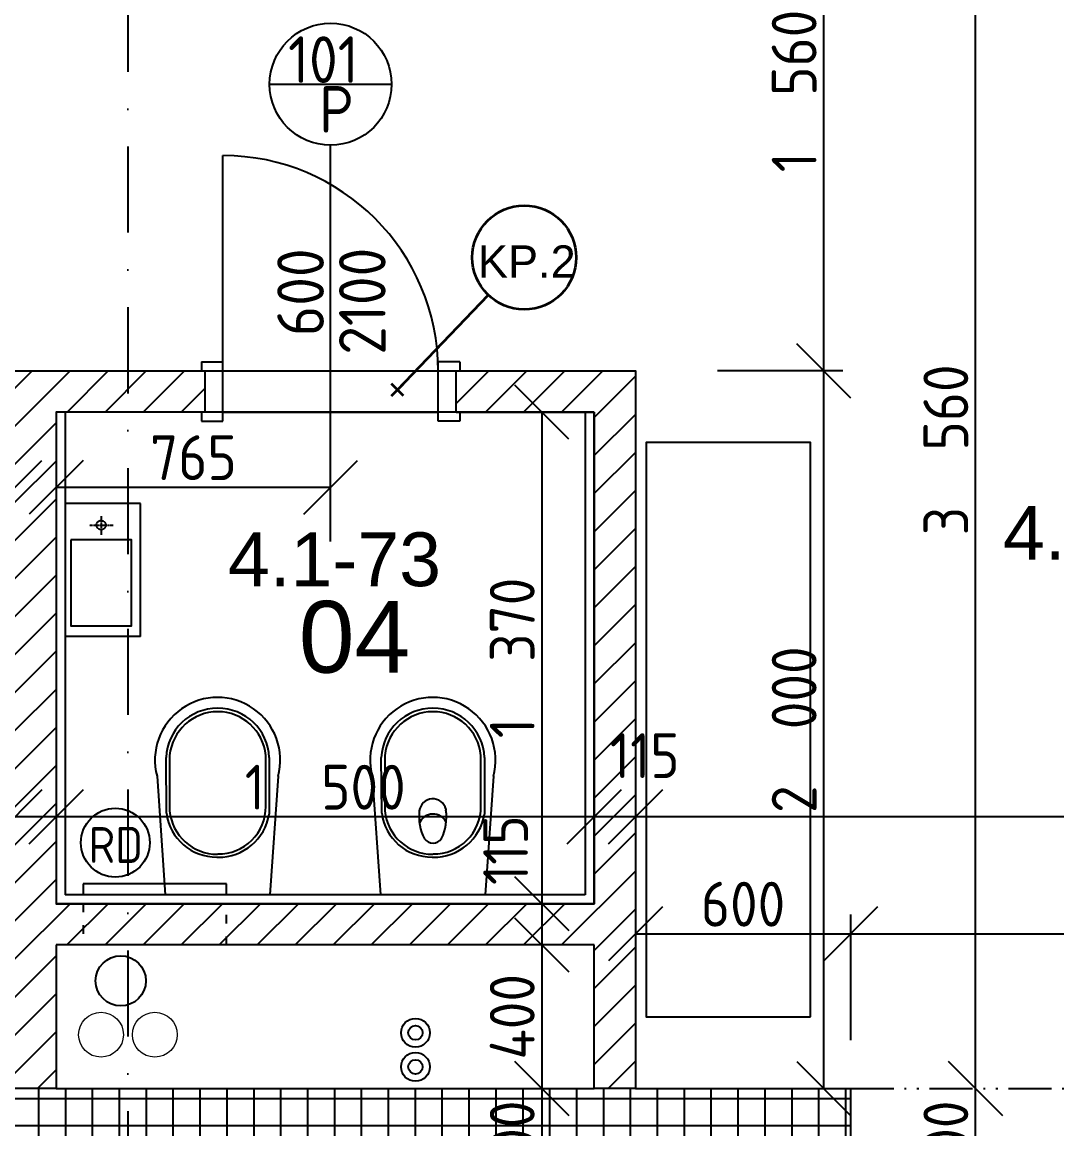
# Model space of a CAD drawing. Extents: x 4511820 to 5180432, y -1526536 to -944957.
# Drawn here: x 5031811 to 5034696, y -1075541 to -1072456 of the extents above; entities that cross this region are included whole.
import ezdxf

# ---------------------------------------------------------------- set-up
doc = ezdxf.new("R2010")
doc.units = 0
doc.header["$MEASUREMENT"] = 0
for name, pattern in [('ACAD_ISO03W100', [30, 12, -18]), ('ACAD_ISO12W100', [22, 12, -3, 0.5, -3, 0.5, -3]), ('BODKOCIARKOVANA_3', [5.6, 3, -1.3, 0, -1.3]), ('DASHED', [0.75, 0.5, -0.25])]:
    doc.linetypes.add(name, pattern=pattern)
doc.layers.get('0').update_dxf_attribs({"linetype": 'CONTINUOUS'})
doc.layers.get('Defpoints').update_dxf_attribs({"color": 61, "linetype": 'CONTINUOUS'})
for name, color, linetype in [('DVERE', 45, 'CONTINUOUS'), ('KÓTY', 4, 'CONTINUOUS'), ('MÚRY', 1, 'CONTINUOUS'), ('osi', 253, 'CONTINUOUS'), ('Plochy', 41, 'CONTINUOUS'), ('POPIS', 7, 'CONTINUOUS'), ('TENKÁ', 7, 'CONTINUOUS'), ('tzb', 153, 'CONTINUOUS'), ('Z-Kúrenie', 101, 'CONTINUOUS'), ('ZARIADENIE', 47, 'CONTINUOUS'), ('ZARIADOVACIE', 144, 'CONTINUOUS'), ('zz-vetr', 52, 'CONTINUOUS'), ('ŠRAFY', 82, 'CONTINUOUS')]:
    doc.layers.add(name, color=color, linetype=linetype)
doc.layers.add('preklady', color=74, linetype='CONTINUOUS', lineweight=35)
doc.layers.add('zz-kanal-splaskova', color=37, linetype='CONTINUOUS', lineweight=18)
doc.styles.add('ARIAL', font='arial.ttf')
doc.styles.add('STYLE1', font='isocp.shx')
doc.dimstyles.new('STANDARD-50', dxfattribs={"dimtxt": 125, "dimasz": 150, "dimexe": 10, "dimexo": 200, "dimgap": 20, "dimtad": 1, "dimdsep": 46, "dimlunit": 6, "dimtxsty": 'STYLE1', "dimblk1": 'OBLIQUE', "dimblk2": 'OBLIQUE', "dimsah": 1, "dimcen": 2.5, "dimse1": 1, "dimse2": 1, "dimadec": 0, "dimazin": 0, "dimtfac": 1, "dimtmove": 1, "dimatfit": 3, "dimldrblk": 'OBLIQUE', "dimfxl": 1, "dimtolj": 1, "dimtzin": 0, "dimarcsym": 0})

# ---------------------------------------------------------------- blocks, each defined once
blk = doc.blocks.new('_OBLIQUE')
at = {"color": 0, "linetype": 'ByBlock'}
blk.add_line((-0.5, -0.5), (0.5, 0.5), dxfattribs=at)
blk = doc.blocks.new('*D20443')
at = {"layer": 'Defpoints', "color": 0}
for p in [(5033521, -1074671), (5033521, -1074671), (5035791, -1074671)]:
    blk.add_point(p, dxfattribs=at)
at = {"layer": 'KÓTY', "color": 0, "lineweight": -2}
blk.add_line((5035791, -1074671), (5033521, -1074671), dxfattribs=at)
at = {"layer": 'KÓTY', "color": 0, "linetype": 'ByBlock', "lineweight": -2, "xscale": 150, "yscale": 150, "zscale": 150, "rotation": 180}
blk.add_blockref('_OBLIQUE', (5033521, -1074671), dxfattribs=at)
at = {"layer": 'KÓTY', "color": 0, "linetype": 'ByBlock', "lineweight": -2, "xscale": 150, "yscale": 150, "zscale": 150}
blk.add_blockref('_OBLIQUE', (5035791, -1074671), dxfattribs=at)
at = {"layer": 'KÓTY', "color": 0, "insert": (5034964, -1074586), "char_height": 125, "attachment_point": 5, "style": 'STYLE1'}
blk.add_mtext('\\A1;2ﾠ270', dxfattribs=at)
blk = doc.blocks.new('*D20444')
at = {"layer": 'Defpoints', "color": 0}
for p in [(5033406, -1074671), (5033406, -1074671), (5033521, -1074671)]:
    blk.add_point(p, dxfattribs=at)
at = {"layer": 'KÓTY', "color": 0, "lineweight": -2}
blk.add_line((5033521, -1074671), (5033406, -1074671), dxfattribs=at)
at = {"layer": 'KÓTY', "color": 0, "linetype": 'ByBlock', "lineweight": -2, "xscale": 150, "yscale": 150, "zscale": 150, "rotation": 180}
blk.add_blockref('_OBLIQUE', (5033406, -1074671), dxfattribs=at)
at = {"layer": 'KÓTY', "color": 0, "linetype": 'ByBlock', "lineweight": -2, "xscale": 150, "yscale": 150, "zscale": 150}
blk.add_blockref('_OBLIQUE', (5033521, -1074671), dxfattribs=at)
at = {"layer": 'KÓTY', "color": 0, "insert": (5033547, -1074500.5), "char_height": 125, "attachment_point": 5, "style": 'STYLE1'}
blk.add_mtext('\\A1;115', dxfattribs=at)
blk = doc.blocks.new('*D20445')
at = {"layer": 'Defpoints', "color": 0}
for p in [(5031906, -1074671), (5031906, -1074671), (5033406, -1074671)]:
    blk.add_point(p, dxfattribs=at)
at = {"layer": 'KÓTY', "color": 0, "lineweight": -2}
blk.add_line((5033406, -1074671), (5031906, -1074671), dxfattribs=at)
at = {"layer": 'KÓTY', "color": 0, "linetype": 'ByBlock', "lineweight": -2, "xscale": 150, "yscale": 150, "zscale": 150, "rotation": 180}
blk.add_blockref('_OBLIQUE', (5031906, -1074671), dxfattribs=at)
at = {"layer": 'KÓTY', "color": 0, "linetype": 'ByBlock', "lineweight": -2, "xscale": 150, "yscale": 150, "zscale": 150}
blk.add_blockref('_OBLIQUE', (5033406, -1074671), dxfattribs=at)
at = {"layer": 'KÓTY', "color": 0, "insert": (5032656, -1074588.5), "char_height": 125, "attachment_point": 5, "style": 'STYLE1'}
blk.add_mtext('\\A1;1ﾠ500', dxfattribs=at)
blk = doc.blocks.new('*D20446')
at = {"layer": 'Defpoints', "color": 0}
for p in [(5031791, -1074671), (5031791, -1074671), (5031906, -1074671)]:
    blk.add_point(p, dxfattribs=at)
at = {"layer": 'KÓTY', "color": 0, "lineweight": -2}
blk.add_line((5031906, -1074671), (5031791, -1074671), dxfattribs=at)
at = {"layer": 'KÓTY', "color": 0, "linetype": 'ByBlock', "lineweight": -2, "xscale": 150, "yscale": 150, "zscale": 150, "rotation": 180}
blk.add_blockref('_OBLIQUE', (5031791, -1074671), dxfattribs=at)
at = {"layer": 'KÓTY', "color": 0, "linetype": 'ByBlock', "lineweight": -2, "xscale": 150, "yscale": 150, "zscale": 150}
blk.add_blockref('_OBLIQUE', (5031906, -1074671), dxfattribs=at)
at = {"layer": 'KÓTY', "color": 0, "insert": (5031632, -1074555.5), "char_height": 125, "attachment_point": 5, "style": 'STYLE1'}
blk.add_mtext('\\A1;115', dxfattribs=at)
blk = doc.blocks.new('*D20447')
at = {"layer": 'Defpoints', "color": 0}
for p in [(5029336, -1074671), (5029336, -1074671), (5031791, -1074671)]:
    blk.add_point(p, dxfattribs=at)
at = {"layer": 'KÓTY', "color": 0, "lineweight": -2}
blk.add_line((5031791, -1074671), (5029336, -1074671), dxfattribs=at)
at = {"layer": 'KÓTY', "color": 0, "linetype": 'ByBlock', "lineweight": -2, "xscale": 150, "yscale": 150, "zscale": 150, "rotation": 180}
blk.add_blockref('_OBLIQUE', (5029336, -1074671), dxfattribs=at)
at = {"layer": 'KÓTY', "color": 0, "linetype": 'ByBlock', "lineweight": -2, "xscale": 150, "yscale": 150, "zscale": 150}
blk.add_blockref('_OBLIQUE', (5031791, -1074671), dxfattribs=at)
at = {"layer": 'KÓTY', "color": 0, "insert": (5030563.5, -1074588.5), "char_height": 125, "attachment_point": 5, "style": 'STYLE1'}
blk.add_mtext('\\A1;2ﾠ455', dxfattribs=at)
blk = doc.blocks.new('*D20485')
at = {"layer": 'Defpoints', "color": 0}
for p in [(5031906, -1073543.2), (5032671, -1073543.2), (5032671, -1073752.5)]:
    blk.add_point(p, dxfattribs=at)
at = {"layer": 'KÓTY', "color": 0, "lineweight": -2}
blk.add_line((5031906, -1073752.5), (5032671, -1073752.5), dxfattribs=at)
at = {"layer": 'KÓTY', "color": 0, "linetype": 'ByBlock', "lineweight": -2, "xscale": 150, "yscale": 150, "zscale": 150, "rotation": 180}
blk.add_blockref('_OBLIQUE', (5031906, -1073752.5), dxfattribs=at)
at = {"layer": 'KÓTY', "color": 0, "linetype": 'ByBlock', "lineweight": -2, "xscale": 150, "yscale": 150, "zscale": 150}
blk.add_blockref('_OBLIQUE', (5032671, -1073752.5), dxfattribs=at)
at = {"layer": 'KÓTY', "color": 0, "insert": (5032288.5, -1073670), "char_height": 125, "attachment_point": 5, "style": 'STYLE1'}
blk.add_mtext('\\A1;765', dxfattribs=at)
blk = doc.blocks.new('*D20486')
at = {"layer": 'Defpoints', "color": 0}
for p in [(5030721, -1073543.2), (5031791, -1073543.2), (5031791, -1073752.5)]:
    blk.add_point(p, dxfattribs=at)
at = {"layer": 'KÓTY', "color": 0, "lineweight": -2}
blk.add_line((5030721, -1073752.5), (5031791, -1073752.5), dxfattribs=at)
at = {"layer": 'KÓTY', "color": 0, "linetype": 'ByBlock', "lineweight": -2, "xscale": 150, "yscale": 150, "zscale": 150, "rotation": 180}
blk.add_blockref('_OBLIQUE', (5030721, -1073752.5), dxfattribs=at)
at = {"layer": 'KÓTY', "color": 0, "linetype": 'ByBlock', "lineweight": -2, "xscale": 150, "yscale": 150, "zscale": 150}
blk.add_blockref('_OBLIQUE', (5031791, -1073752.5), dxfattribs=at)
at = {"layer": 'KÓTY', "color": 0, "insert": (5031256, -1073670), "char_height": 125, "attachment_point": 5, "style": 'STYLE1'}
blk.add_mtext('\\A1;1ﾠ070', dxfattribs=at)
blk = doc.blocks.new('*D20487')
at = {"layer": 'Defpoints', "color": 0}
for p in [(5033406, -1073543.2), (5033260, -1074913.2), (5033406, -1074913.2)]:
    blk.add_point(p, dxfattribs=at)
at = {"layer": 'KÓTY', "color": 0, "lineweight": -2}
blk.add_line((5033260, -1073543.2), (5033260, -1074913.2), dxfattribs=at)
at = {"layer": 'KÓTY', "color": 0, "linetype": 'ByBlock', "lineweight": -2, "xscale": 150, "yscale": 150, "zscale": 150}
for p, rotation in [((5033260, -1073543.2), 90), ((5033260, -1074913.2), 270)]:
    blk.add_blockref('_OBLIQUE', p, dxfattribs=dict(at, rotation=rotation))
at = {"layer": 'KÓTY', "color": 0, "insert": (5033177.5, -1074228.2), "char_height": 125, "attachment_point": 5, "rotation": 90, "style": 'STYLE1'}
blk.add_mtext('\\A1;1ﾠ370', dxfattribs=at)
blk = doc.blocks.new('*D20488')
at = {"layer": 'Defpoints', "color": 0}
for p in [(5033406, -1074913.2), (5033260, -1075028.2), (5033406, -1075028.2)]:
    blk.add_point(p, dxfattribs=at)
at = {"layer": 'KÓTY', "color": 0, "lineweight": -2}
blk.add_line((5033260, -1074913.2), (5033260, -1075028.2), dxfattribs=at)
at = {"layer": 'KÓTY', "color": 0, "linetype": 'ByBlock', "lineweight": -2, "xscale": 150, "yscale": 150, "zscale": 150}
for p, rotation in [((5033260, -1074913.2), 90), ((5033260, -1075028.2), 270)]:
    blk.add_blockref('_OBLIQUE', p, dxfattribs=dict(at, rotation=rotation))
at = {"layer": 'KÓTY', "color": 0, "insert": (5033159, -1074764), "char_height": 125, "attachment_point": 5, "rotation": 90, "style": 'STYLE1'}
blk.add_mtext('\\A1;115', dxfattribs=at)
blk = doc.blocks.new('*D20489')
at = {"layer": 'Defpoints', "color": 0}
for p in [(5033406, -1075028.2), (5033260, -1075428.2), (5033406, -1075428.2)]:
    blk.add_point(p, dxfattribs=at)
at = {"layer": 'KÓTY', "color": 0, "lineweight": -2}
blk.add_line((5033260, -1075028.2), (5033260, -1075428.2), dxfattribs=at)
at = {"layer": 'KÓTY', "color": 0, "linetype": 'ByBlock', "lineweight": -2, "xscale": 150, "yscale": 150, "zscale": 150}
for p, rotation in [((5033260, -1075028.2), 90), ((5033260, -1075428.2), 270)]:
    blk.add_blockref('_OBLIQUE', p, dxfattribs=dict(at, rotation=rotation))
at = {"layer": 'KÓTY', "color": 0, "insert": (5033177.5, -1075228.2), "char_height": 125, "attachment_point": 5, "rotation": 90, "style": 'STYLE1'}
blk.add_mtext('\\A1;400', dxfattribs=at)
blk = doc.blocks.new('*D20491')
at = {"layer": 'Defpoints', "color": 0}
for p in [(5034469, -1075428.2), (5034469, -1075428.2), (5034469, -1075728.2)]:
    blk.add_point(p, dxfattribs=at)
at = {"layer": 'KÓTY', "color": 0, "lineweight": -2}
blk.add_line((5034469, -1075728.2), (5034469, -1075428.2), dxfattribs=at)
at = {"layer": 'KÓTY', "color": 0, "linetype": 'ByBlock', "lineweight": -2, "xscale": 150, "yscale": 150, "zscale": 150}
for p, rotation in [((5034469, -1075428.2), 90), ((5034469, -1075728.2), 270)]:
    blk.add_blockref('_OBLIQUE', p, dxfattribs=dict(at, rotation=rotation))
at = {"layer": 'KÓTY', "color": 0, "insert": (5034386.5, -1075578.2), "char_height": 125, "attachment_point": 5, "rotation": 90, "style": 'STYLE1'}
blk.add_mtext('\\A1;300', dxfattribs=at)
blk = doc.blocks.new('*D20492')
at = {"layer": 'Defpoints', "color": 0}
for p in [(5034121, -1074997), (5033521, -1075428.2), (5034121, -1075428.2)]:
    blk.add_point(p, dxfattribs=at)
at = {"layer": 'KÓTY', "color": 0, "lineweight": -2}
blk.add_line((5033521, -1074997), (5034121, -1074997), dxfattribs=at)
at = {"layer": 'KÓTY', "color": 0, "linetype": 'ByBlock', "lineweight": -2, "xscale": 150, "yscale": 150, "zscale": 150, "rotation": 180}
blk.add_blockref('_OBLIQUE', (5033521, -1074997), dxfattribs=at)
at = {"layer": 'KÓTY', "color": 0, "linetype": 'ByBlock', "lineweight": -2, "xscale": 150, "yscale": 150, "zscale": 150}
blk.add_blockref('_OBLIQUE', (5034121, -1074997), dxfattribs=at)
at = {"layer": 'KÓTY', "color": 0, "insert": (5033821, -1074914.5), "char_height": 125, "attachment_point": 5, "style": 'STYLE1'}
blk.add_mtext('\\A1;600', dxfattribs=at)
blk = doc.blocks.new('*D20494')
at = {"layer": 'Defpoints', "color": 0}
for p in [(5035791, -1074997), (5034121, -1075428.2), (5035791, -1075428.2)]:
    blk.add_point(p, dxfattribs=at)
at = {"layer": 'KÓTY', "color": 0, "lineweight": -2}
blk.add_line((5034121, -1074997), (5035791, -1074997), dxfattribs=at)
at = {"layer": 'KÓTY', "color": 0, "linetype": 'ByBlock', "lineweight": -2, "xscale": 150, "yscale": 150, "zscale": 150, "rotation": 180}
blk.add_blockref('_OBLIQUE', (5034121, -1074997), dxfattribs=at)
at = {"layer": 'KÓTY', "color": 0, "linetype": 'ByBlock', "lineweight": -2, "xscale": 150, "yscale": 150, "zscale": 150}
blk.add_blockref('_OBLIQUE', (5035791, -1074997), dxfattribs=at)
at = {"layer": 'KÓTY', "color": 0, "insert": (5034956, -1074914.5), "char_height": 125, "attachment_point": 5, "style": 'STYLE1'}
blk.add_mtext('\\A1;1ﾠ670', dxfattribs=at)
blk = doc.blocks.new('*D20495')
at = {"layer": 'Defpoints', "color": 0}
for p in [(5033521, -1071868.2), (5034469, -1071868.2), (5033521, -1075428.2)]:
    blk.add_point(p, dxfattribs=at)
at = {"layer": 'KÓTY', "color": 0, "lineweight": -2}
blk.add_line((5034469, -1075428.2), (5034469, -1071868.2), dxfattribs=at)
at = {"layer": 'KÓTY', "color": 0, "linetype": 'ByBlock', "lineweight": -2, "xscale": 150, "yscale": 150, "zscale": 150}
for p, rotation in [((5034469, -1071868.2), 90), ((5034469, -1075428.2), 270)]:
    blk.add_blockref('_OBLIQUE', p, dxfattribs=dict(at, rotation=rotation))
at = {"layer": 'KÓTY', "color": 0, "insert": (5034386.5, -1073648.2), "char_height": 125, "attachment_point": 5, "rotation": 90, "style": 'STYLE1'}
blk.add_mtext('\\A1;3ﾠ560', dxfattribs=at)
blk = doc.blocks.new('*D20498')
at = {"layer": 'Defpoints', "color": 0}
for p in [(5033521, -1073428.2), (5034046, -1073428.2), (5033521, -1075428.2)]:
    blk.add_point(p, dxfattribs=at)
at = {"layer": 'KÓTY', "color": 0, "lineweight": -2}
blk.add_line((5034046, -1075428.2), (5034046, -1073428.2), dxfattribs=at)
at = {"layer": 'KÓTY', "color": 0, "linetype": 'ByBlock', "lineweight": -2, "xscale": 150, "yscale": 150, "zscale": 150}
for p, rotation in [((5034046, -1073428.2), 90), ((5034046, -1075428.2), 270)]:
    blk.add_blockref('_OBLIQUE', p, dxfattribs=dict(at, rotation=rotation))
at = {"layer": 'KÓTY', "color": 0, "insert": (5033963.5, -1074428.2), "char_height": 125, "attachment_point": 5, "rotation": 90, "style": 'STYLE1'}
blk.add_mtext('\\A1;2ﾠ000', dxfattribs=at)
blk = doc.blocks.new('*D20499')
at = {"layer": 'Defpoints', "color": 0}
for p in [(5033521, -1071868.2), (5034046, -1071868.2), (5033521, -1073428.2)]:
    blk.add_point(p, dxfattribs=at)
at = {"layer": 'KÓTY', "color": 0, "lineweight": -2}
blk.add_line((5034046, -1073428.2), (5034046, -1071868.2), dxfattribs=at)
at = {"layer": 'KÓTY', "color": 0, "linetype": 'ByBlock', "lineweight": -2, "xscale": 150, "yscale": 150, "zscale": 150}
for p, rotation in [((5034046, -1071868.2), 90), ((5034046, -1073428.2), 270)]:
    blk.add_blockref('_OBLIQUE', p, dxfattribs=dict(at, rotation=rotation))
at = {"layer": 'KÓTY', "color": 0, "insert": (5033963.5, -1072648.2), "char_height": 125, "attachment_point": 5, "rotation": 90, "style": 'STYLE1'}
blk.add_mtext('\\A1;1ﾠ560', dxfattribs=at)
blk = doc.blocks.new('*D20512')
at = {"layer": 'Defpoints', "color": 0}
for p in [(5033260, -1075428.2), (5033260, -1075728.2), (5033260, -1075728.2)]:
    blk.add_point(p, dxfattribs=at)
at = {"layer": 'KÓTY', "color": 0, "lineweight": -2}
blk.add_line((5033260, -1075428.2), (5033260, -1075728.2), dxfattribs=at)
at = {"layer": 'KÓTY', "color": 0, "linetype": 'ByBlock', "lineweight": -2, "xscale": 150, "yscale": 150, "zscale": 150}
for p, rotation in [((5033260, -1075428.2), 90), ((5033260, -1075728.2), 270)]:
    blk.add_blockref('_OBLIQUE', p, dxfattribs=dict(at, rotation=rotation))
at = {"layer": 'KÓTY', "color": 0, "insert": (5033177.5, -1075578.2), "char_height": 125, "attachment_point": 5, "rotation": 90, "style": 'STYLE1'}
blk.add_mtext('\\A1;300', dxfattribs=at)

msp = doc.modelspace()

# ---------------------------------------------------------------- hatches: boundary and pattern name
at = {"layer": 'ŠRAFY', "ltscale": 0.25}
h = msp.add_hatch(dxfattribs=at)
h.set_pattern_fill('ANSI31', color=256, scale=600, style=0)
h.set_pattern_definition([(45, (515270.5, 400718.02), (-53.0330086, 53.0330086), [])])
h.paths.add_polyline_path([(5031906, -1075428.172), (5031906, -1075028.172), (5033406, -1075028.172), (5033406, -1075428.172), (5033521, -1075428.172), (5033521, -1073428.172), (5033031, -1073428.172), (5033021, -1073428.172), (5033021, -1073543.172), (5033031, -1073543.172), (5033381, -1073543.172), (5033406, -1073543.172), (5033406, -1074913.172), (5031906, -1074913.172), (5031906, -1073543.172), (5031931, -1073543.172), (5032311, -1073543.172), (5032321, -1073543.172), (5032321, -1073428.172), (5032311, -1073428.172), (5031081, -1073428.172), (5031071, -1073428.172), (5031071, -1073543.172), (5031081, -1073543.172), (5031766, -1073543.172), (5031791, -1073543.172), (5031791, -1075428.172)])
h.paths.add_polyline_path([(5033428.25, -1074375.5), (5033665.75, -1074375.5), (5033665.75, -1074625.5), (5033428.25, -1074625.5)], flags=9)
h.paths.add_polyline_path([(5031205.5, -1073553.672), (5031205.5, -1073316.172), (5031455.5, -1073316.172), (5031455.5, -1073553.672)], flags=9)
h = msp.add_hatch(dxfattribs=at)
h.set_pattern_fill('ANSI37', color=256, scale=600, angle=45)
h.set_pattern_definition([(90, (-3429042.49, 739093.5), (-75, 1e-14), []), (180, (-3429042.49, 739093.5), (-1e-14, -75), [])])
h.paths.add_polyline_path([(5033956, -1075728.172), (5034006, -1075728.172), (5034121, -1075728.172), (5034121, -1075428.172), (5033521, -1075428.172), (5033406, -1075428.172), (5031906, -1075428.172), (5031791, -1075428.172), (5031766, -1075428.172), (5029361, -1075428.172), (5029336, -1075428.172), (5029221, -1075428.172), (5027621, -1075428.172), (5027621, -1074283.172), (5027621, -1074178.172), (5027321, -1074178.172), (5027321, -1074283.172), (5027321, -1074398.172), (5027321, -1074423.172), (5027321, -1076313.172), (5027321, -1076428.172), (5027621, -1076428.172), (5027621, -1075728.172), (5030376, -1075728.172), (5030396, -1075728.172), (5030676, -1075728.172), (5030791, -1075728.172)])
h.paths.add_polyline_path([(5027327.201, -1074463.5), (5027614.799, -1074463.5), (5027614.799, -1074713.5), (5027327.201, -1074713.5)], flags=24)
h.paths.add_polyline_path([(5033052.5, -1075721.971), (5033052.5, -1075434.373), (5033302.5, -1075434.373), (5033302.5, -1075721.971)], flags=24)

# ---------------------------------------------------------------- linework, layer by layer
at = {"layer": 'DVERE', "ltscale": 0.25}
for p, q in [((5032501, -1072629.344), (5032841, -1072629.344)), ((5032671, -1073904), (5032671, -1072799.344)), ((5032371, -1073428.172), (5032371, -1072828.172)), ((5032311, -1073403.172), (5032371, -1073403.172)), ((5032311, -1073403.172), (5032311, -1073428.172)), ((5032371, -1073568.172), (5032371, -1073403.172)), ((5032971, -1073568.172), (5032971, -1073403.172)), ((5033031, -1073403.172), (5032971, -1073403.172)), ((5033031, -1073403.172), (5033031, -1073428.172)), ((5032371, -1073428.172), (5032971, -1073428.172)), ((5032311, -1073543.172), (5032311, -1073568.172)), ((5032371, -1073543.172), (5032971, -1073543.172)), ((5033031, -1073543.172), (5033031, -1073568.172)), ((5032311, -1073568.172), (5032371, -1073568.172)), ((5033031, -1073568.172), (5032971, -1073568.172))]:
    msp.add_line(p, q, dxfattribs=at)
msp.add_circle((5032671, -1072629.344), 170, dxfattribs=at)
msp.add_arc((5032371, -1073428.172), 600, 0, 90, dxfattribs=at)
at = {"layer": 'KÓTY', "ltscale": 0.25}
for p, q in [((5034099.403, -1073428.172), (5033749.403, -1073428.172)), ((5034121, -1074943.597), (5034121, -1075293.597))]:
    msp.add_line(p, q, dxfattribs=at)
at = {"layer": 'MÚRY', "ltscale": 0.25}
for p, q in [((5031071, -1073428.172), (5032321, -1073428.172)), ((5032321, -1073543.172), (5032321, -1073428.172)), ((5033021, -1073428.172), (5033521, -1073428.172)), ((5033021, -1073543.172), (5033021, -1073428.172)), ((5033521, -1073428.172), (5033521, -1075428.172)), ((5031906, -1073543.172), (5031906, -1074913.172)), ((5032321, -1073543.172), (5031906, -1073543.172)), ((5033021, -1073543.172), (5033406, -1073543.172)), ((5033406, -1073543.172), (5033406, -1074913.172)), ((5033406, -1074913.172), (5031906, -1074913.172)), ((5031906, -1075028.172), (5031906, -1075428.172)), ((5033406, -1075028.172), (5031906, -1075028.172)), ((5031906, -1075428.172), (5033406, -1075428.172))]:
    msp.add_line(p, q, dxfattribs=at)
at = {"layer": 'MÚRY'}
for p, q in [((5033406, -1075428.172), (5033406, -1075028.172)), ((5033521, -1075428.172), (5034121, -1075428.172)), ((5034121, -1075428.172), (5034121, -1080803.172))]:
    msp.add_line(p, q, dxfattribs=at)
at = {"layer": 'osi', "linetype": 'BODKOCIARKOVANA_3', "ltscale": 80}
msp.add_line((5032106, -1047260.98), (5032106, -1084778.172), dxfattribs=at)
at = {"layer": 'Plochy'}
for points in [[(5034121, -1075728.172), (5035791, -1075728.172), (5035791, -1071893.172), (5035791, -1071868.172), (5030171, -1071868.172), (5030171, -1073428.172), (5033521, -1073428.172), (5033521, -1075428.172), (5034121, -1075428.172), (5034121, -1075728.172)], [(5033406, -1073543.172), (5031906, -1073543.172), (5031906, -1074913.172), (5033406, -1074913.172)]]:
    msp.add_lwpolyline(points, close=True, dxfattribs=at)
at = {"layer": 'preklady'}
for p, q in [((5032857.382, -1073480.882), (5033110.634, -1073216.822)), ((5032840.765, -1073497.499), (5032873.999, -1073464.265)), ((5032874, -1073497.5), (5032840.766, -1073464.266))]:
    msp.add_line(p, q, dxfattribs=at)
at = {"layer": 'preklady', "ltscale": 0.25}
msp.add_circle((5033211, -1073112.172), 145, dxfattribs=at)
at = {"layer": 'TENKÁ', "ltscale": 0.25}
for p, q in [((5031931, -1073543.172), (5031931, -1074888.172)), ((5033381, -1073543.172), (5033381, -1074888.172)), ((5033381, -1074888.172), (5031931, -1074888.172))]:
    msp.add_line(p, q, dxfattribs=at)
at = {"layer": 'TENKÁ'}
for p, q in [((5031906, -1075428.172), (5031791, -1075428.172)), ((5033521, -1075428.172), (5033406, -1075428.172))]:
    msp.add_line(p, q, dxfattribs=at)
at = {"layer": 'TENKÁ', "linetype": 'ACAD_ISO12W100', "ltscale": 10}
msp.add_line((5034121, -1075428.172), (5035791, -1075428.172), dxfattribs=at)
at = {"layer": 'tzb'}
for p, q in [((5032381, -1074858.172), (5031981, -1074858.172)), ((5031981, -1074858.172), (5031981, -1074888.172)), ((5032381, -1074888.172), (5032381, -1074858.172))]:
    msp.add_line(p, q, dxfattribs=at)
at = {"layer": 'tzb', "linetype": 'ACAD_ISO03W100', "ltscale": 2}
for p, q in [((5031981, -1074913.172), (5031981, -1075028.172)), ((5032381, -1075028.172), (5032381, -1074913.172))]:
    msp.add_line(p, q, dxfattribs=at)
at = {"layer": 'tzb'}
msp.add_circle((5032070.919, -1074743.112), 96, dxfattribs=at)
at = {"layer": 'Z-Kúrenie'}
for centre, radius in [((5032907.702, -1075272.88), 40), ((5032907.702, -1075272.88), 20), ((5032907.702, -1075367.88), 40), ((5032907.702, -1075367.88), 20)]:
    msp.add_circle(centre, radius, dxfattribs=at)
at = {"layer": 'ZARIADENIE', "color": 45, "ltscale": 0.25}
msp.add_lwpolyline([(5034008.767, -1075228.172), (5034008.767, -1073628.172), (5033551, -1073628.172), (5033551, -1075228.172)], close=True, dxfattribs=at)
at = {"layer": 'ZARIADOVACIE', "linetype": 'Continuous'}
for p, q in [((5032141, -1073798.172), (5031931, -1073798.172)), ((5032141, -1074168.172), (5032141, -1073798.172)), ((5032141, -1074168.172), (5031931, -1074168.172)), ((5032992.565, -1074649.174), (5032992.726, -1074652.884)), ((5032354.302, -1074783.292), (5032357.119, -1074783.856)), ((5032356, -1074775.204), (5032356.896, -1074774.382)), ((5032954.302, -1074783.292), (5032957.119, -1074783.856)), ((5032956, -1074775.204), (5032956.896, -1074774.382))]:
    msp.add_line(p, q, dxfattribs=at)
at = {"layer": 'ZARIADOVACIE', "linetype": 'DASHED'}
for p, q in [((5032031.562, -1073833.273), (5032031.562, -1073885.307)), ((5031998.698, -1073857.92), (5032064.425, -1073857.92))]:
    msp.add_line(p, q, dxfattribs=at)
at = {"layer": 'ZARIADOVACIE'}
for p, q in [((5032213.456, -1074661.038), (5032212.33, -1074505.882)), ((5032222.353, -1074499.708), (5032222.353, -1074654.369)), ((5032490.363, -1074642.529), (5032490.363, -1074499.708)), ((5032500.218, -1074505.882), (5032500.218, -1074663.291)), ((5032813.456, -1074661.038), (5032812.33, -1074505.882)), ((5032822.353, -1074499.708), (5032822.353, -1074654.369)), ((5033090.363, -1074642.529), (5033090.363, -1074499.708)), ((5033100.218, -1074505.882), (5033100.218, -1074663.291)), ((5032187.187, -1074558.174), (5032210.263, -1074888.172)), ((5032524.814, -1074558.173), (5032501.738, -1074888.172)), ((5032787.187, -1074558.174), (5032810.263, -1074888.172)), ((5033124.814, -1074558.173), (5033101.738, -1074888.172))]:
    msp.add_line(p, q, dxfattribs=at)
at = {"layer": 'ZARIADOVACIE', "linetype": 'Continuous'}
msp.add_lwpolyline([(5031946.726, -1073898.741), (5031946.726, -1074139.068), (5032116.398, -1074139.068), (5032116.398, -1073898.741)], close=True, dxfattribs=at)
at = {"layer": 'ZARIADOVACIE', "linetype": 'DASHED'}
msp.add_circle((5032031.248, -1073857.92), 12.931, dxfattribs=at)
at = {"layer": 'ZARIADOVACIE', "linetype": 'Continuous'}
for centre, radius, start, end in [((5032356, -1074512.94), 174.768, 345.000166, 195.000097), ((5032956, -1074512.94), 174.768, 345.000166, 195.000097), ((5032356.274, -1074512.256), 144.085, 2.535471, 177.464529), ((5032356.358, -1074512.816), 134.645, 5.586614, 174.413386), ((5032956.274, -1074512.256), 144.085, 2.535471, 177.464529), ((5032956.358, -1074512.816), 134.645, 5.586614, 174.413386), ((5032956, -1074658.859), 37.825, 14.836199, 173.274318), ((5032352.949, -1074642.591), 140.707, 187.532963, 270.550993), ((5032355.07, -1074641.906), 133.3, 185.364578, 270.399907), ((5032358.48, -1074642.508), 131.883, 269.311779, 359.990871), ((5032357.437, -1074639.028), 144.828, 269.874094, 350.355814), ((5032952.949, -1074642.591), 140.707, 187.532963, 270.550993), ((5032955.07, -1074641.906), 133.3, 185.364578, 270.399907), ((5033051.774, -1074670.255), 134.275, 173.23165, 207.408649), ((5032956.569, -1074704.574), 41.261, 26.767028, 156.409044), ((5032958.48, -1074642.508), 131.883, 269.311779, 359.990871), ((5032957.437, -1074639.028), 144.828, 269.874094, 350.355814), ((5032855.887, -1074672.263), 138.205, 334.477977, 8.060779), ((5032956.496, -1074714.464), 29.701, 216.344037, 324.266205)]:
    msp.add_arc(centre, radius, start, end, dxfattribs=at)
at = {"layer": 'zz-kanal-splaskova'}
for centre in [(5032031, -1075278.172), (5032181, -1075278.172)]:
    msp.add_circle(centre, 62.5, dxfattribs=at)
at = {"layer": 'zz-vetr'}
msp.add_circle((5032086, -1075128.172), 70, dxfattribs=at)

# ---------------------------------------------------------------- texts
at = {"layer": 'DVERE', "style": 'STYLE1'}
for s, p in [('101', (5032552.47, -1072625.844)), ('P', (5032639.47, -1072764.48))]:
    msp.add_text(s, height=130, dxfattribs=at).set_placement(p)
at = {"layer": 'POPIS', "lineweight": 40, "ltscale": 0.25, "style": 'ARIAL'}
for s, height, p in [('4.1-73', 150, (5034545.769, -1073954.751)), ('4.1-73', 150, (5032384.769, -1074028.251)), ('04', 200, (5032582.311, -1074269.251))]:
    msp.add_text(s, height=height, dxfattribs=at).set_placement(p)
at = {"layer": 'preklady', "linetype": 'Continuous', "lineweight": 20, "style": 'ARIAL'}
msp.add_text('KP.2', height=90, dxfattribs=at).set_placement((5033081.736, -1073168.429))
at = {"layer": 'TENKÁ', "linetype": 'Continuous', "style": 'STYLE1'}
for s, p in [('600', (5032652.417, -1073331.415)), ('2100', (5032824.524, -1073383.189))]:
    msp.add_text(s, height=130, rotation=90, dxfattribs=at).set_placement(p)
at = {"layer": 'tzb', "style": 'STYLE1'}
msp.add_text('RD', height=100, dxfattribs=at).set_placement((5031996.292, -1074799.311))

# ---------------------------------------------------------------- dimensions: what is measured, and where the dimension line sits
at = {"layer": 'KÓTY'}
for base, p1, p2, picture, middle in [((5034469, -1071868.172), (5033521, -1075428.172), (5033521, -1071868.172), '*D20495', (5034386.457, -1073648.172)), ((5034046, -1071868.172), (5033521, -1073428.172), (5033521, -1071868.172), '*D20499', (5033963.457, -1072648.172)), ((5034046, -1073428.172), (5033521, -1075428.172), (5033521, -1073428.172), '*D20498', (5033963.457, -1074428.172)), ((5033260, -1074913.172), (5033406, -1073543.172), (5033406, -1074913.172), '*D20487', (5033177.457, -1074228.172)), ((5033260, -1075428.172), (5033406, -1075028.172), (5033406, -1075428.172), '*D20489', (5033177.5, -1075228.172)), ((5033260, -1075728.172), (5033260, -1075428.172), (5033260, -1075728.172), '*D20512', (5033177.5, -1075578.172)), ((5034469, -1075428.172), (5034469, -1075728.172), (5034469, -1075428.172), '*D20491', (5034386.5, -1075578.172))]:
    dim = msp.add_linear_dim(base=base, p1=p1, p2=p2, angle=90, dimstyle='STANDARD-50', dxfattribs=at)
    dim.commit()
    dim.dimension.update_dxf_attribs({"geometry": picture, "text_midpoint": middle})
for base, p1, p2, picture, middle in [((5031791, -1073752.5), (5030721, -1073543.172), (5031791, -1073543.172), '*D20486', (5031256, -1073669.957)), ((5032671, -1073752.5), (5031906, -1073543.172), (5032671, -1073543.172), '*D20485', (5032288.5, -1073670)), ((5029336, -1074671), (5031791, -1074671), (5029336, -1074671), '*D20447', (5030563.5, -1074588.457)), ((5031906, -1074671), (5033406, -1074671), (5031906, -1074671), '*D20445', (5032656, -1074588.457)), ((5034121, -1074997), (5033521, -1075428.172), (5034121, -1075428.172), '*D20492', (5033821, -1074914.5)), ((5035791, -1074997), (5034121, -1075428.172), (5035791, -1075428.172), '*D20494', (5034956, -1074914.457))]:
    dim = msp.add_linear_dim(base=base, p1=p1, p2=p2, dimstyle='STANDARD-50', dxfattribs=at)
    dim.commit()
    dim.dimension.update_dxf_attribs({"geometry": picture, "text_midpoint": middle})
for base, p1, p2, picture, middle in [((5033406, -1074671), (5033521, -1074671), (5033406, -1074671), '*D20444', (5033547, -1074583)), ((5031791, -1074671), (5031906, -1074671), (5031791, -1074671), '*D20446', (5031632, -1074638)), ((5033521, -1074671), (5035791, -1074671), (5033521, -1074671), '*D20443', (5034964, -1074668.5))]:
    dim = msp.add_linear_dim(base=base, p1=p1, p2=p2, dimstyle='STANDARD-50', dxfattribs=at)
    dim.commit()
    dim.dimension.update_dxf_attribs({"geometry": picture, "text_midpoint": middle, "dimtype": 160})
dim = msp.add_linear_dim(base=(5033260, -1075028.172), p1=(5033406, -1074913.172), p2=(5033406, -1075028.172), angle=90, dimstyle='STANDARD-50', dxfattribs=at)
dim.commit()
dim.dimension.update_dxf_attribs({"geometry": '*D20488', "text_midpoint": (5033241.5, -1074764), "dimtype": 160})

doc.saveas('drawing.dxf')
